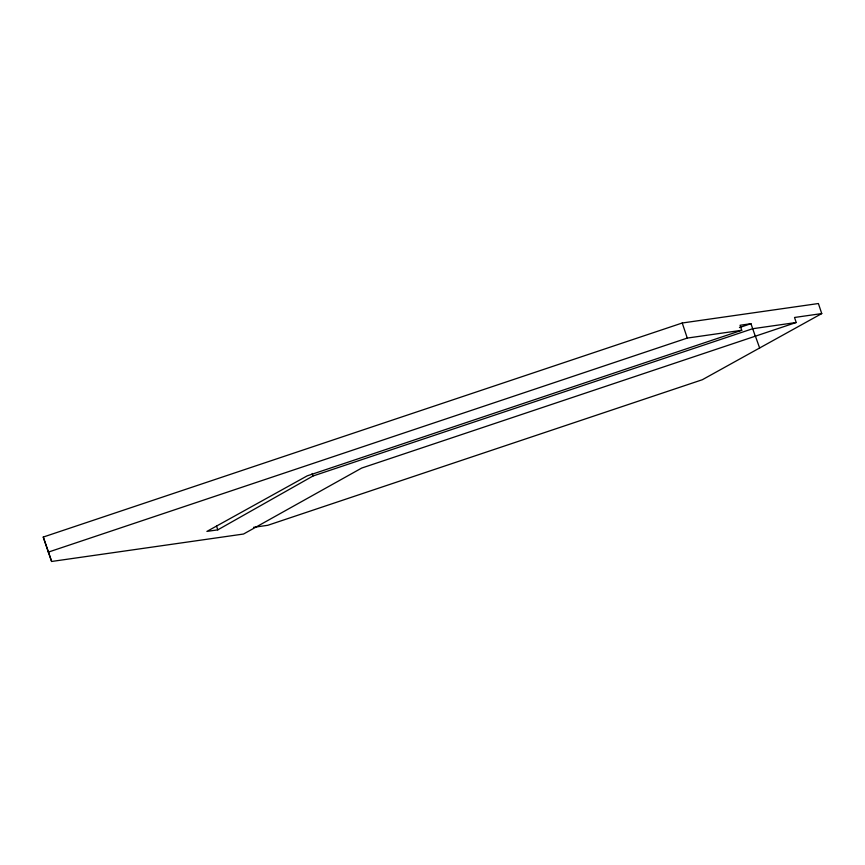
<?xml version="1.0" encoding="UTF-8"?>
<svg xmlns="http://www.w3.org/2000/svg" width="865" height="865" viewBox="0 0 865 865"><rect width="100%" height="100%" fill="white"/><g stroke="black" fill="none" stroke-linecap="round" stroke-linejoin="round"><path stroke-width="1.3" d="M755.307 336.204L750.95 323.705L740.062 325.262L741.738 330.289L307.226 475.847L206.897 531.413L217.785 529.856L313.011 475.999L752.626 328.732L796.2 322.504L794.524 317.477L821.75 313.584L818.387 303.529L682.236 323.002L43.25 537.057L51.63 561.471L243.541 534.029L361.689 468.062L796.2 322.504M821.75 313.584L702.315 379.735L267.804 525.293L253.531 527.336M48.289 552.13L687.275 338.074L741.738 330.289M739.445 327.554L750.95 323.705M755.34 335.977L759.643 347.979M43.25 537.057L51.63 561.471M682.236 323.002L687.275 338.074M312.168 473.49L313.011 475.999M216.531 526.093L217.785 529.856"/></g></svg>
